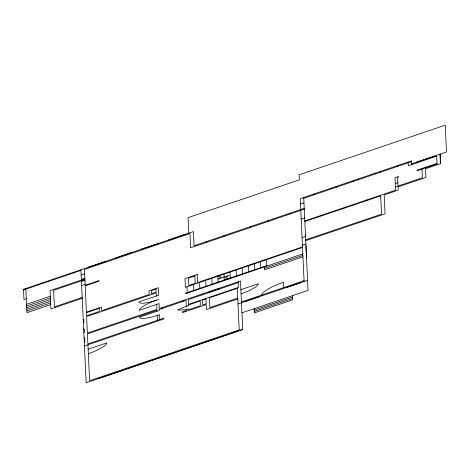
<?xml version="1.0" encoding="UTF-8"?>
<svg xmlns="http://www.w3.org/2000/svg" width="470" height="470" viewBox="0 0 470 470"><rect width="100%" height="100%" fill="white"/><g stroke="black" fill="none" stroke-linecap="round" stroke-linejoin="round"><path stroke-width="0.7" d="M440.419 163.713L440.12 154.095L440.419 163.713L425.491 168.789L425.896 177.437L398.061 186.895L398.213 190.15L384.178 194.921L385.059 213.827L305.729 240.64M23.529 289.925L80.934 270.414M303.761 198.305L411.614 161.651M81.146 274.95L84.623 273.769M411.708 163.754L446.5 151.928L445.255 125.143L299.143 174.793L299.378 179.828L188.035 217.669L188.758 233.138M300.506 204.086L303.973 202.905M81.351 279.415L84.829 278.234M26.296 298.726L23.976 299.513L23.5 289.297L193.393 231.563L194.057 245.787L304.225 208.345M84.859 278.822L50.067 290.648L50.919 308.919L82.232 298.28M84.9 279.662L53.586 290.301L54.361 306.898L82.191 297.44M81.445 281.401L84.923 280.22M437.018 163.384L417.013 170.181L417.043 170.81L437.047 164.007L436.683 156.116L408.271 165.775L408.13 162.837M304.266 209.185L190.614 247.808L189.956 233.578L84.424 269.445L85.158 285.278L99.076 280.549L99.105 281.172L85.188 285.901L86.41 312.127L101.485 307.004L101.655 310.629L149.202 294.473L149.031 290.842L158.314 287.693L158.66 295.225L138.95 301.922A18.412 4.019 -19.6 0 0 156.539 300.195L158.854 299.408M26.555 304.307L50.331 296.229M81.639 285.619L85.123 284.438M26.631 305.982L50.407 297.904M26.714 307.656L50.484 299.572M395.258 183.594L397.867 182.707M26.79 309.331L50.56 301.247M26.866 310.999L50.643 302.921M395.411 186.942L422.377 177.783L421.972 169.135M301.205 219.149L304.678 217.974M50.719 304.595L26.943 312.673L25.821 288.51M304.813 220.9L395.564 190.203L394.982 177.666L398.46 176.485L398.49 177.114L397.62 177.407L398.02 186.055M197.453 274.392L184.986 278.628L185.386 287.276L302.515 247.467L300.8 210.366M83.219 319.447L83.795 319.248L83.954 322.596L83.372 322.796M302.498 246.909L197.535 282.576L197.159 274.486M266.837 265.544L185.662 293.133L185.685 293.691L302.815 253.888M83.672 329.212L84.253 329.012L84.406 332.361L83.825 332.554M264.61 268.358L302.88 255.351M302.95 256.814L264.68 269.821L264.545 266.889M219.602 288.433L208.874 292.293L219.613 288.645M238.184 282.652L188.317 299.596L188.535 304.343L238.402 287.393L238.143 281.812M84.083 337.995L84.659 337.801L84.853 341.984L84.277 342.184M188.599 305.735L188.564 304.901L200.161 300.959L200.379 305.7L188.781 309.642L188.752 308.943L186.431 309.73L177.496 310.135A14.729 3.214 -19.6 0 1 186.279 306.381L185.997 300.389L159.324 309.448L159.371 310.429L139.655 317.127A18.412 4.019 -19.6 0 0 157.244 315.399L159.565 314.612L159.794 319.494M237.268 288.345L209.438 297.804L209.89 307.568L237.726 298.109M186.279 306.381L188.593 305.594M240.863 289.673L258.259 283.762A18.412 4.019 -19.6 0 1 241.063 293.856M84.453 345.949L163.889 318.954L163.848 318.114L87.89 343.928L87.426 333.888L157.004 310.241L157.05 311.216M88.137 349.228L106.69 342.924A19.64 4.283 -19.6 0 1 88.342 353.693M237.761 298.949L206.453 309.589L206.218 304.566L182.442 312.644L182.407 311.81L186.467 310.429L186.431 309.73M241.439 301.952L304.061 280.666M237.996 303.967L307.58 280.32M241.944 312.826L308.044 290.366L303.72 197.471M254.188 310.082L292.458 297.081M254.252 311.481L292.522 298.474M239.207 329.911L89.606 380.753L87.931 344.763M242.714 329.429L98.054 378.732M304.842 221.529L380.688 195.896M302.069 237.626L305.529 236.457L305.435 234.289M305.694 239.8L381.54 214.167L380.659 195.267M302.416 245.158L305.882 243.989M216.84 276.019L221.2 276.989L217.992 279.174L229.254 275.267L225.406 277.929L229.419 278.828M305.958 245.734L306.499 257.166M434.944 156.71L434.914 156.093L416.355 162.397L416.385 163.014M411.749 164.588L411.573 160.816L300.254 198.645L300.747 209.532M397.655 165.546L397.696 166.38M380.259 171.456L380.301 172.296M375.624 173.03L375.659 173.871M366.747 199.967L366.776 200.625M358.228 178.947L358.263 179.781M353.587 180.521L353.628 181.355M336.191 186.431L336.232 187.272M331.556 188.012L331.591 188.846M314.16 193.922L314.195 194.756M302.515 247.467L304.102 281.501M300.618 282.687L286.706 287.417M290.019 213.174L290.061 214.014M292.393 295.683L292.587 299.872L254.317 312.873L254.123 308.69M283.768 287.564L283.522 282.264A23.318 5.088 -19.6 0 0 261.731 295.054M272.624 219.085L272.665 219.925M267.988 220.665L268.029 221.499M266.566 259.687L266.866 266.102M260.474 261.755L260.75 267.612M258.582 296.97L244.664 301.699M254.388 263.823L254.658 269.686M250.592 226.575L250.633 227.41M248.301 265.897L248.571 271.754M242.209 267.965L242.485 273.822M237.244 287.787L239.242 330.751M236.122 270.033L236.398 275.89M230.036 272.101L230.306 277.958M223.92 235.64L223.961 236.475M223.943 274.169L224.219 280.026M219.59 288.122L219.625 288.956M217.857 276.243L218.133 282.1M211.77 278.311L212.041 284.168M206.524 241.551L206.565 242.391M205.684 280.379L205.954 286.236M202.194 294.032L202.235 294.866M199.591 282.447L199.868 288.304M193.505 284.514L193.775 290.372M185.856 234.125L168.46 240.035M186.972 286.735L187.242 292.593M183.059 300.536L183.1 301.37M159.183 243.19L141.787 249.1M162.185 307.627L162.221 308.467M156.34 296.012L156.199 292.945L86.615 316.592L87.385 333.048L156.968 309.401L156.733 304.378M157.244 315.399L157.474 320.281M132.511 252.249L115.115 258.165M105.838 261.314L88.442 267.23M80.905 269.792L86.163 382.774L242.726 329.564L240.464 281.025L159.283 308.614L159.054 303.591L139.337 310.294A18.412 4.019 -19.6 0 1 156.539 300.195M99.194 308.349L86.433 312.685L86.58 315.752L99.335 311.416L99.194 308.349M156.017 289.038L151.381 290.613L151.522 293.685L156.157 292.105L156.017 289.038M194.874 275.972L188.493 278.14L188.84 285.537L195.22 283.369L194.874 275.972M205.96 298.985L202.482 300.171L202.699 304.913L206.177 303.732L205.96 298.985"/></g></svg>
